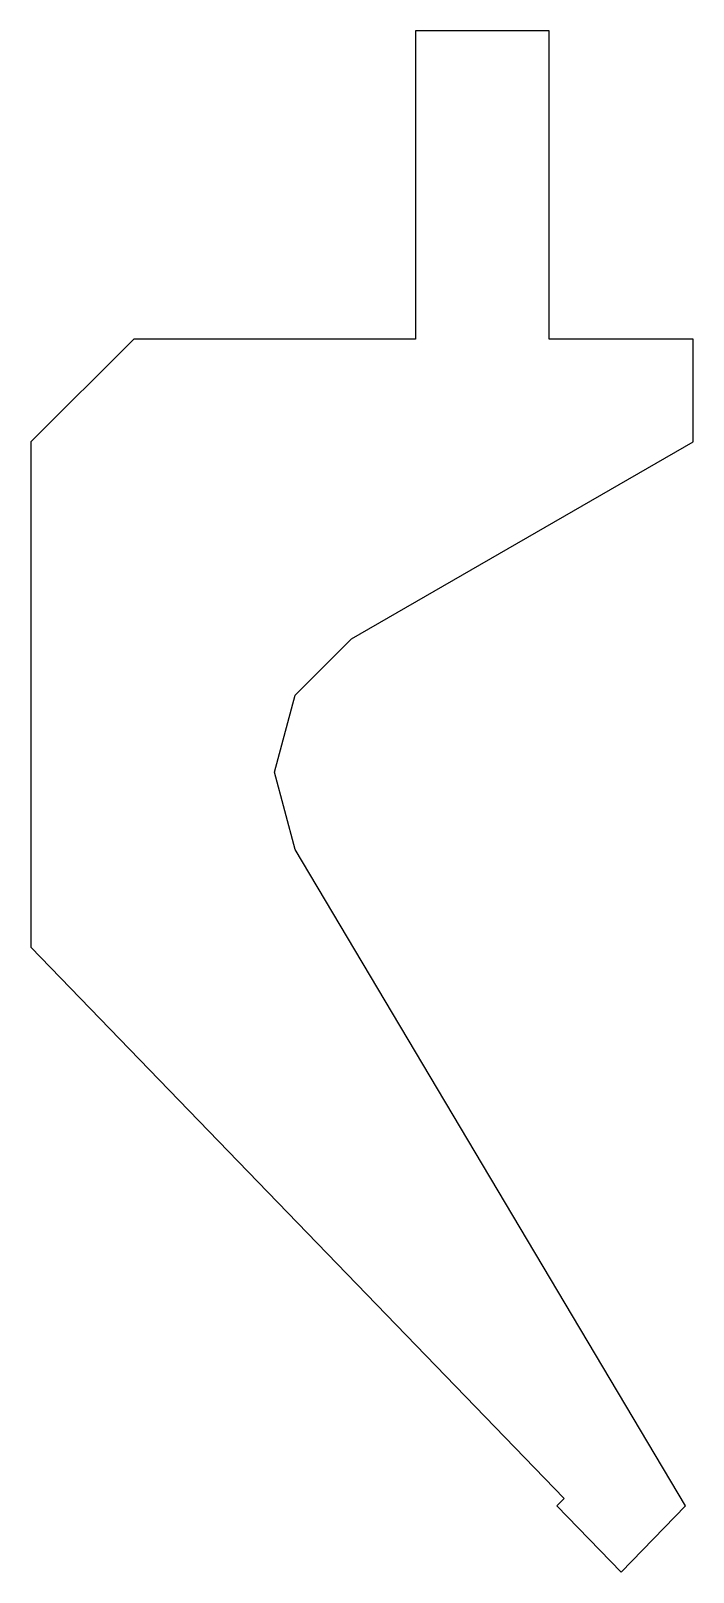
# Model space of a CAD drawing. Extents: x -57 to 7, y 0 to 150.
import ezdxf

# ---------------------------------------------------------------- set-up
doc = ezdxf.new("R2010")
doc.units = 0

msp = doc.modelspace()

# ---------------------------------------------------------------- linework, layer by layer
at = {"color": 7, "linetype": 'CONTINUOUS'}
for p, q in [((-7, 150), (-20, 150)), ((-20, 150), (-20, 120)), ((-7, 120), (-7, 150)), ((-47.39, 120), (-57.39, 110)), ((-20, 120), (-47.39, 120)), ((7, 120), (-7, 120)), ((7, 110), (7, 120)), ((-57.39, 110), (-57.39, 60.82)), ((-26.2, 90.83), (7, 110)), ((-31.69, 85.34), (-26.2, 90.83)), ((-33.7, 77.84), (-31.69, 85.34)), ((-31.69, 70.34), (-33.7, 77.84)), ((6.25, 6.47), (-31.69, 70.34)), ((-57.39, 60.82), (-5.53, 7.17)), ((-5.53, 7.17), (-6.25, 6.47)), ((-6.25, 6.47), (0, 0)), ((0, 0), (6.25, 6.47))]:
    msp.add_line(p, q, dxfattribs=at)

doc.saveas('drawing.dxf')
